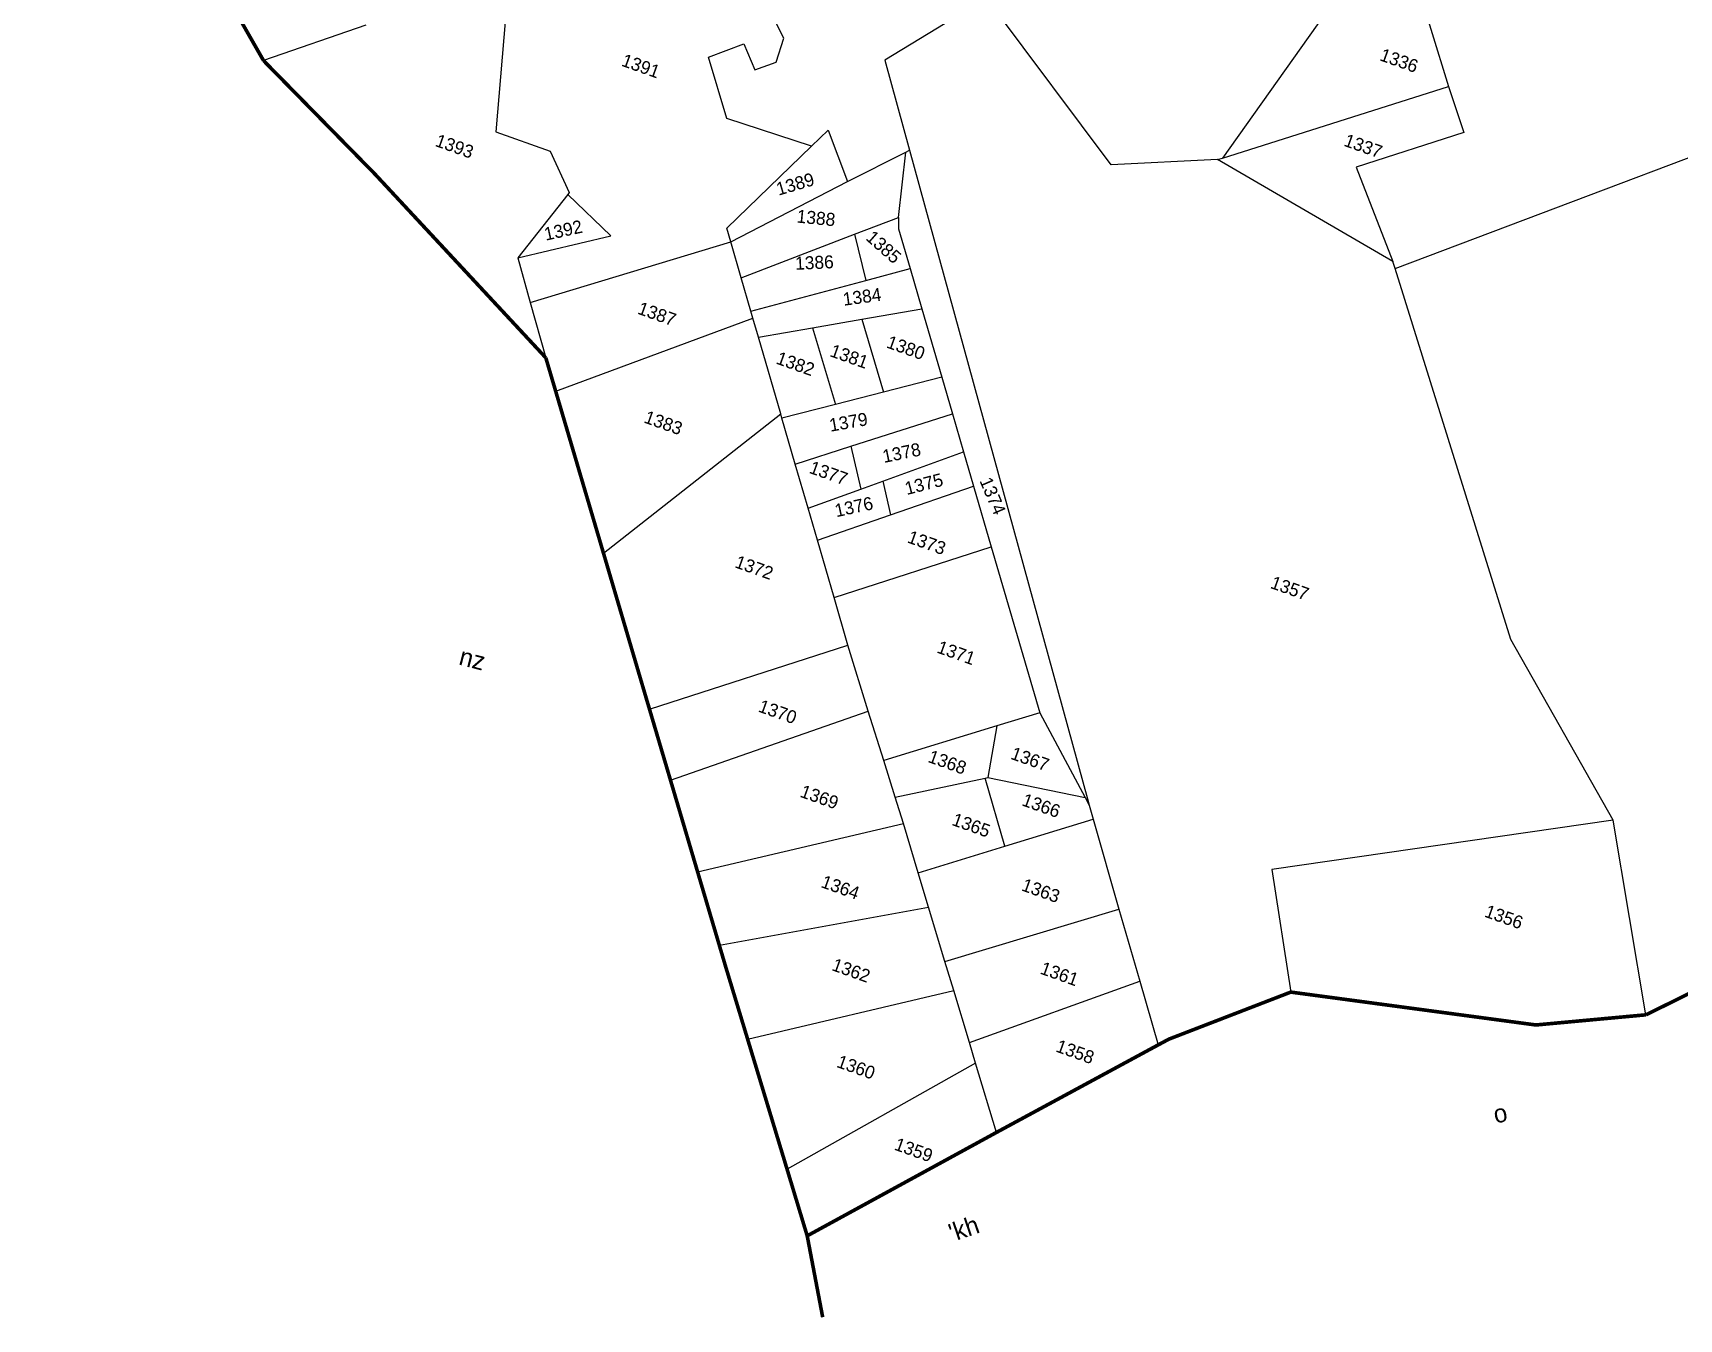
# Model space of a CAD drawing. Header units: metres. Extents: x 256890 to 259932, y 2184530 to 2188310.
# Drawn here: x 257713.5 to 258166.2, y 2184701.9 to 2185055.5 of the extents above; entities that cross this region are included whole.
import ezdxf

# ---------------------------------------------------------------- set-up
doc = ezdxf.new("R2010")
doc.units = ezdxf.units.M
doc.header["$LTSCALE"] = 0.3
doc.linetypes.add('DIVIDE', pattern=[1.25, 0.5, -0.25, 0, -0.25, 0, -0.25])
for name, color, linetype in [('POLY_PARCEL', 6, 'Continuous'), ('TEXT_MAPOUT', 7, 'Continuous'), ('TEXT_PARCEL', 7, 'Continuous'), ('V_BOUND_LINE', 7, 'Continuous'), ('V_DIVIDE_LINE', 7, 'DIVIDE')]:
    doc.layers.add(name, color=color, linetype=linetype)
doc.styles.add('TEXT_MAP', font='', dxfattribs={"height": 1.8})
doc.styles.get('TEXT_MAP').set_extended_font_data('Kruti Dev 050')

# ---------------------------------------------------------------- blocks, each defined once
blk = doc.blocks.new('ee')
at = {"layer": 'POLY_PARCEL'}
for points in [[(-742.2, 298.63), (-685.74, 346.56), (-665.64, 359.45)], [(-758.64, 344.92), (-769.9, 305.01)], [(-758.64, 344.92), (-743.71, 324.91)], [(-769.9, 305.01), (-743.71, 324.91)], [(-743.71, 324.91), (-739.57, 319.59), (-751.99, 310.07), (-742.82, 299.45)], [(-807.93, 315.16), (-818.51, 302.07), (-811.11, 291.49)], [(-770.45, 304.59), (-784.11, 298.94), (-806.81, 313.99), (-807.93, 315.16)], [(-824.09, 287.45), (-836.44, 287.09), (-841.69, 294.24), (-837.69, 297.66), (-835.06, 294.77), (-832.63, 296.74), (-832.76, 300.22), (-846.02, 312.94)], [(-770.45, 304.59), (-769.9, 305.01)], [(-742.82, 299.45), (-770.45, 304.59)], [(-742.2, 298.63), (-742.82, 299.45)], [(-688.05, 236.78), (-709.82, 255.6), (-742.2, 298.63)], [(-870.59, 292.05), (-865.99, 274.62), (-857.98, 274.62), (-853.58, 270.09), (-853.67, 269.8)], [(-824.09, 287.45), (-822.68, 290.29), (-817.75, 284.51)], [(-817.75, 284.51), (-811.52, 291.06)], [(-811.52, 291.06), (-811.11, 291.49)], [(-809.43, 282.19), (-811.52, 291.06)], [(-811.11, 291.49), (-757.7, 215.07), (-757.18, 214.35)], [(-830.2, 271.19), (-831.35, 272.79), (-824.09, 287.45)], [(-830.2, 271.19), (-817.75, 284.51)], [(-887.93, 282.5), (-899.64, 273.09)], [(-814.39, 277.94), (-809.43, 282.19)], [(-809.43, 282.19), (-808.9, 280.71), (-805.52, 276.04)], [(-827.17, 266.99), (-814.39, 277.94)], [(-814.39, 277.94), (-810.75, 272.44)], [(-810.75, 272.44), (-805.52, 276.04)], [(-805.52, 276.04), (-802.13, 271.35)], [(-824.34, 263.07), (-810.75, 272.44)], [(-857.26, 259.16), (-846.12, 266.39), (-853.67, 269.8)], [(-853.67, 269.8), (-857.26, 259.16)], [(-853.56, 253.95), (-830.2, 271.19)], [(-827.17, 266.99), (-830.2, 271.19)], [(-809.47, 267.2), (-802.13, 271.35)], [(-802.13, 271.35), (-796.33, 263.34)], [(-815.51, 263.79), (-809.47, 267.2)], [(-809.47, 267.2), (-803.24, 258.69)], [(-824.34, 263.07), (-827.17, 266.99)], [(-823.74, 262.24), (-824.34, 263.07)], [(-822.15, 260.04), (-815.51, 263.79)], [(-815.51, 263.79), (-808.95, 254.84)], [(-796.33, 263.34), (-803.24, 258.69)], [(-796.33, 263.34), (-793.24, 259.07)], [(-846.1, 243.53), (-823.74, 262.24)], [(-822.15, 260.04), (-823.74, 262.24)], [(-857.26, 259.16), (-853.56, 253.95)], [(-815.67, 251.06), (-822.15, 260.04)], [(-803.24, 258.69), (-808.95, 254.84)], [(-805.01, 250.08), (-793.24, 259.07)], [(-793.24, 259.07), (-790.01, 254.6)], [(-853.56, 253.95), (-848.95, 247.44)], [(-808.95, 254.84), (-815.3, 250.55)], [(-799.19, 247.04), (-790.01, 254.6)], [(-790.01, 254.6), (-787.12, 250.6)], [(-832.31, 224.6), (-815.67, 251.06)], [(-815.3, 250.55), (-815.67, 251.06)], [(-811.43, 245.18), (-815.3, 250.55)], [(-811.43, 245.18), (-805.01, 250.08)], [(-805.01, 250.08), (-801.69, 244.98)], [(-796.62, 242.99), (-787.12, 250.6)], [(-787.12, 250.6), (-781.99, 243.52)], [(-801.69, 244.98), (-799.19, 247.04)], [(-799.19, 247.04), (-796.62, 242.99)], [(-807.71, 240.03), (-811.43, 245.18)], [(-807.71, 240.03), (-801.69, 244.98)], [(-805, 236.27), (-796.62, 242.99)], [(-800.16, 229.57), (-781.99, 243.52)], [(-781.99, 243.52), (-767.93, 224.09)], [(-805, 236.27), (-807.71, 240.03)], [(-800.16, 229.57), (-805, 236.27)], [(-688.05, 236.78), (-730.31, 214.46), (-722.14, 199.32)], [(-674.71, 212.89), (-688.05, 236.78)], [(-796.13, 223.98), (-800.16, 229.57)], [(-819.05, 206.39), (-796.13, 223.98)], [(-790.39, 216.33), (-796.13, 223.98)], [(-767.93, 224.09), (-772.9, 220.39)], [(-767.93, 224.09), (-758.06, 215.14)], [(-772.9, 220.39), (-786.07, 210.58)], [(-772.9, 220.39), (-771.68, 213.22)], [(-813.01, 198.11), (-790.39, 216.33)], [(-786.07, 210.58), (-790.39, 216.33)], [(-771.68, 213.22), (-758.06, 215.14)], [(-758.06, 215.14), (-757.18, 214.35)], [(-782.87, 206.33), (-772, 213.02)], [(-772, 213.02), (-771.68, 213.22)], [(-766.29, 205.05), (-772, 213.02)], [(-766.29, 205.05), (-756, 212.71)], [(-757.18, 214.35), (-756, 212.71)], [(-756, 212.71), (-748.44, 202.16)], [(-782.87, 206.33), (-786.07, 210.58)], [(-780.58, 203.28), (-782.87, 206.33)], [(-805.2, 187.4), (-780.58, 203.28)], [(-776.36, 197.55), (-780.58, 203.28)], [(-776.36, 197.55), (-766.29, 205.05)], [(-768.72, 187.21), (-748.44, 202.16)], [(-748.44, 202.16), (-742.38, 193.72)], [(-773.39, 193.54), (-776.36, 197.55)], [(-798.94, 178.82), (-773.39, 193.54)], [(-768.72, 187.21), (-773.39, 193.54)], [(-761.75, 177.76), (-742.38, 193.72)], [(-742.38, 193.72), (-737.01, 186.24)], [(-766.23, 183.84), (-768.72, 187.21)], [(-790.88, 167.89), (-766.23, 183.84)], [(-761.75, 177.76), (-766.23, 183.84)], [(-759.98, 175.36), (-761.75, 177.76)], [(-759.98, 175.36), (-779.67, 152.74)], [(-754.03, 167.31), (-759.98, 175.36)]]:
    blk.add_lwpolyline(points, dxfattribs=at)
at = {"layer": 'V_BOUND_LINE', "const_width": 0.5}
for points in [[(-948.03, 314.33), (-927.59, 297.08), (-899.64, 273.09)], [(-674.71, 212.89), (-608.24, 281.44)], [(-899.64, 273.09), (-879.82, 263.47), (-848.95, 247.44)], [(-848.95, 247.44), (-846.1, 243.53)], [(-846.1, 243.53), (-832.31, 224.6)], [(-832.31, 224.6), (-820.03, 207.73), (-819.05, 206.39)], [(-722.14, 199.32), (-688.61, 206.44), (-674.71, 212.89)], [(-819.05, 206.39), (-813.01, 198.11)], [(-737.01, 186.24), (-735.87, 187.5), (-722.14, 199.32)], [(-813.01, 198.11), (-805.2, 187.4)], [(-805.2, 187.4), (-798.94, 178.82)], [(-754.03, 167.31), (-737.01, 186.24)], [(-798.94, 178.82), (-797.08, 176.27), (-790.88, 167.89)], [(-790.88, 167.89), (-779.67, 152.74)], [(-773.94, 144.98), (-754.03, 167.31)], [(-779.67, 152.74), (-773.94, 144.98)]]:
    blk.add_lwpolyline(points, dxfattribs=at)
at = {"layer": 'V_DIVIDE_LINE', "ltscale": 10, "const_width": 0.5}
blk.add_lwpolyline([(-773.94, 144.98), (-768.13, 135.08)], dxfattribs=at)
at = {"layer": 'TEXT_MAPOUT', "style": 'TEXT_MAP'}
for s, rotation, p in [('nz', 5.1919, (-846.16, 203.32)), ('o', 30.9516, (-689.3, 191.69)), ("'kh", 38.6465, (-754.67, 150.94))]:
    blk.add_text(s, height=2.5, rotation=rotation, dxfattribs=at).set_placement(p)
at = {"layer": 'TEXT_PARCEL', "style": 'TEXT_MAP'}
for s, p in [('1336', (-754.04, 325.09)), ('1337', (-754.74, 312.26)), ('1391', (-852.79, 289.07)), ('1393', (-873.38, 269.92)), ('1380', (-805.07, 264.63)), ('1381', (-812.06, 260.86)), ('1387', (-839.14, 257.45)), ('1382', (-818.74, 257.39)), ('1357', (-743.75, 251.11)), ('1377', (-809.33, 244.66)), ('1383', (-833.24, 243.54)), ('1373', (-793.27, 240.15)), ('1372', (-814.64, 228.87)), ('1371', (-784.29, 227.15)), ('1356', (-700.48, 218.17)), ('1367', (-769.71, 216.71)), ('1370', (-804.86, 211.13)), ('1368', (-780.36, 212.45)), ('1366', (-766.08, 211.16)), ('1365', (-774.31, 205.34)), ('1369', (-795.44, 201.95)), ('1363', (-762.17, 200.04)), ('1364', (-788.5, 191.13)), ('1361', (-755.86, 190.04)), ('1362', (-783.23, 180.79)), ('1358', (-750.19, 180.6)), ('1360', (-778.08, 168.38)), ('1359', (-766.71, 160.27))]:
    blk.add_text(s, height=1.8, dxfattribs=at).set_placement(p)
for s, rotation, p in [('1389', 36.0218, (-826.11, 279.43)), ('1388', 14.0335, (-822.55, 276.76)), ('1385', 338.2026, (-812.81, 277.8)), ('1386', 22.1623, (-820.45, 270.54)), ('1384', 27.4029, (-812.46, 268.1)), ('1392', 32.0297, (-854.41, 262.72)), ('1379', 29.5964, (-808.33, 251.04)), ('1378', 31.1338, (-799.9, 249.45)), ('1374', 312.7152, (-786.63, 251.58)), ('1375', 34.109, (-795.42, 246.32)), ('1376', 31.8222, (-803.59, 240.15))]:
    blk.add_text(s, height=1.8, rotation=rotation, dxfattribs=at).set_placement(p)
blk = doc.blocks.new('QQ')
at = {"xscale": 1.98365995603694, "yscale": 1.98365995603694, "zscale": 1.98365995603694, "rotation": 340.3739188649445}
blk.add_blockref('ee', (259275.92, 2183938.28), dxfattribs=at)

msp = doc.modelspace()

# ---------------------------------------------------------------- block references
msp.add_blockref('QQ', (0, 0))

doc.saveas('drawing.dxf')
